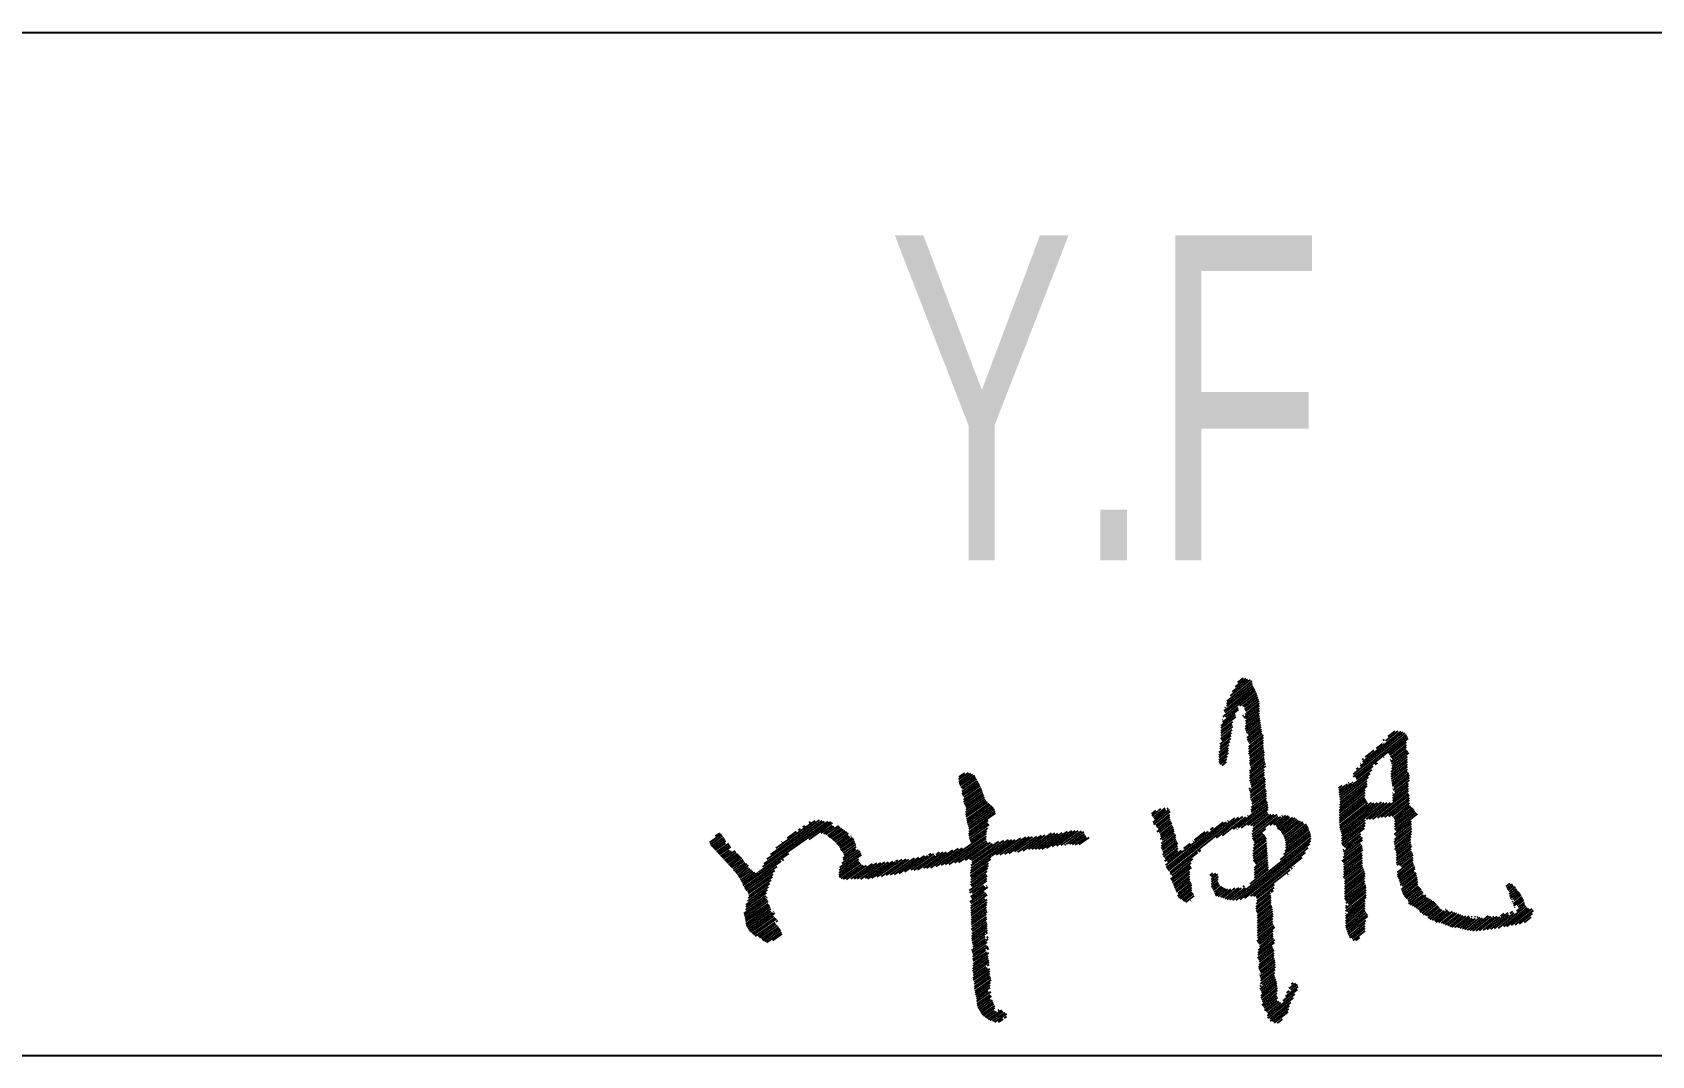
# Model space of a CAD drawing. Header units: millimetres. Extents: x -74 to 521, y -177 to 244.
# Drawn here: x 490.83 to 497.49, y 7.68 to 11.89 of the extents above; entities that cross this region are included whole.
import ezdxf

# ---------------------------------------------------------------- set-up
doc = ezdxf.new("R2010")
doc.units = ezdxf.units.MM
doc.styles.add('Arial Narrow', font='ARIALN.TTF', dxfattribs={"height": 0.2})

# ---------------------------------------------------------------- blocks, each defined once
blk = doc.blocks.new('Unknown-251777438-5458')
at = {"color": 7, "linetype": 'Continuous'}
for p, q in [((426.8342, 11.8863), (506.0165, 11.8863)), ((426.8342, 7.6805), (506.0165, 7.6805))]:
    blk.add_line(p, q, dxfattribs=at)
blk = doc.blocks.new('Unknown-251777438-5460')
at = {"color": 3, "linetype": 'Continuous'}
for p, q in [((495.7368, 9.0904), (495.8578, 9.1865)), ((495.7431, 9.1265), (495.8487, 9.2102)), ((495.7435, 9.1164), (495.85, 9.201)), ((495.7446, 9.1379), (495.8481, 9.2201)), ((495.7487, 9.1102), (495.8539, 9.1937)), ((495.7579, 9.1588), (495.8407, 9.2246)), ((495.7666, 9.1761), (495.8301, 9.2265)), ((495.7789, 9.1961), (495.8224, 9.2307)), ((495.7884, 9.214), (495.8113, 9.2322)), ((495.7285, 9.0735), (495.8617, 9.1792)), ((495.797, 9.1176), (495.8651, 9.1715)), ((495.8087, 9.1165), (495.8683, 9.1638)), ((495.8166, 9.1125), (495.871, 9.1556)), ((495.8176, 9.1029), (495.8737, 9.1474)), ((495.822, 9.0961), (495.8764, 9.1392)), ((495.8254, 9.0884), (495.8776, 9.1298)), ((495.7205, 9.0362), (495.7795, 9.083)), ((495.7205, 9.0258), (495.7803, 9.0733)), ((495.7251, 9.0605), (495.727, 9.062)), ((495.7267, 9.0514), (495.7363, 9.059)), ((495.733, 9.0978), (495.7484, 9.11)), ((495.736, 9.1104), (495.7381, 9.1121)), ((495.7372, 9.0597), (495.7911, 9.1026)), ((495.7396, 9.072), (495.79, 9.112)), ((495.8095, 9.0758), (495.8132, 9.0787)), ((495.8141, 9.0691), (495.8776, 9.1195)), ((495.8193, 9.0836), (495.8239, 9.0872)), ((495.8194, 9.032), (495.8782, 9.0786)), ((495.8206, 9.0226), (495.8795, 9.0693)), ((495.8211, 9.0436), (495.8776, 9.0885)), ((495.8212, 9.0645), (495.8776, 9.1092)), ((495.8218, 9.0545), (495.8776, 9.0988)), ((495.8223, 9.0137), (495.8808, 9.06)), ((495.7165, 8.9606), (495.761, 8.996)), ((495.718, 8.9825), (495.7651, 9.0199)), ((495.7205, 9.0155), (495.7675, 9.0528)), ((495.7205, 9.0052), (495.7657, 9.041)), ((495.7205, 8.9948), (495.7683, 9.0328)), ((495.7227, 8.976), (495.7624, 9.0074)), ((495.8249, 9.0054), (495.8821, 9.0508)), ((495.8265, 8.986), (495.8847, 9.0322)), ((495.8286, 8.9773), (495.886, 9.0229)), ((495.8319, 9.0006), (495.8834, 9.0415)), ((495.8322, 8.9699), (495.8873, 9.0136)), ((495.8333, 8.95), (495.8937, 8.998)), ((495.8333, 8.9397), (495.8937, 8.9876)), ((495.8364, 8.9629), (495.8886, 9.0043)), ((496.2639, 8.8268), (496.4814, 8.9994)), ((496.264, 8.8373), (496.4764, 9.0057)), ((496.2734, 8.824), (496.4857, 8.9925)), ((496.2929, 8.8705), (496.4679, 9.0094)), ((496.3027, 8.8886), (496.4597, 9.0132)), ((496.3975, 8.9741), (496.448, 9.0143)), ((496.4064, 8.9915), (496.4355, 9.0146)), ((495.7124, 8.9265), (495.7527, 8.9584)), ((495.7124, 8.9161), (495.7503, 8.9462)), ((495.7124, 8.9058), (495.7503, 8.9359)), ((495.7124, 8.8955), (495.75, 8.9252)), ((495.7165, 8.9503), (495.7591, 8.9841)), ((495.7165, 8.94), (495.756, 8.9713)), ((495.8333, 8.9294), (495.8937, 8.9773)), ((495.8333, 8.919), (495.8937, 8.967)), ((495.8372, 8.9118), (495.8937, 8.9567)), ((495.8373, 8.9016), (495.8937, 8.9463)), ((495.8373, 8.8912), (495.8952, 8.9372)), ((495.8373, 8.8809), (495.8984, 8.9294)), ((496.314, 8.9079), (496.3496, 8.9362)), ((496.3588, 8.9435), (496.3827, 8.9624)), ((496.3859, 8.9753), (496.3909, 8.9793)), ((496.386, 8.965), (496.3874, 8.9661)), ((496.4098, 8.9219), (496.4884, 8.9843)), ((496.4138, 8.9148), (496.4818, 8.9688)), ((496.4172, 8.9071), (496.4818, 8.9584)), ((496.4189, 8.8878), (496.4818, 8.9378)), ((496.422, 8.88), (496.4877, 8.9321)), ((496.4229, 8.8703), (496.4911, 8.9245)), ((496.4237, 8.902), (496.4818, 8.9481)), ((495.7124, 8.8851), (495.746, 8.9117)), ((495.7164, 8.8779), (495.7431, 8.8991)), ((495.7238, 8.8735), (495.7415, 8.8875)), ((495.8353, 8.8793), (495.8358, 8.8797)), ((495.8373, 8.8499), (495.8985, 8.8985)), ((495.8373, 8.8396), (495.8994, 8.8888)), ((495.8373, 8.8292), (495.9021, 8.8807)), ((495.8373, 8.8189), (495.8977, 8.8669)), ((495.8373, 8.8602), (495.8378, 8.8607)), ((495.8376, 8.8088), (495.8977, 8.8565)), ((495.8398, 8.8726), (495.8976, 8.9184)), ((495.8419, 8.8639), (495.8967, 8.9074)), ((495.8993, 8.8681), (495.904, 8.8718)), ((496.207, 8.7506), (496.3395, 8.8558)), ((496.2763, 8.8573), (496.2845, 8.8638)), ((496.2769, 8.8165), (496.3454, 8.8708)), ((496.2927, 8.8806), (496.2941, 8.8818)), ((496.3009, 8.8975), (496.3058, 8.9014)), ((496.3526, 8.8765), (496.3621, 8.884)), ((496.3889, 8.9054), (496.3905, 8.9066)), ((496.4155, 8.8955), (496.419, 8.8982)), ((496.4194, 8.8469), (496.4859, 8.8996)), ((496.4194, 8.8365), (496.4859, 8.8893)), ((496.4194, 8.8262), (496.4859, 8.879)), ((496.4199, 8.8163), (496.4859, 8.8686)), ((496.4211, 8.8069), (496.4859, 8.8583)), ((496.4217, 8.8591), (496.4859, 8.91)), ((494.6422, 8.8157), (494.6809, 8.8428)), ((494.6427, 8.8063), (494.6909, 8.84)), ((494.6431, 8.8261), (494.6656, 8.8418)), ((494.6449, 8.7981), (494.6993, 8.8362)), ((494.6476, 8.7902), (494.7067, 8.8316)), ((494.6508, 8.7827), (494.7106, 8.8246)), ((494.655, 8.7662), (494.7185, 8.8106)), ((494.6559, 8.7571), (494.7224, 8.8036)), ((494.6568, 8.7772), (494.7145, 8.8176)), ((494.6586, 8.7492), (494.7261, 8.7965)), ((494.664, 8.7432), (494.7295, 8.7891)), ((495.8377, 8.7676), (495.9021, 8.8186)), ((495.8405, 8.8008), (495.8977, 8.8462)), ((495.8413, 8.7601), (495.9018, 8.8081)), ((495.8413, 8.7498), (495.9018, 8.7977)), ((495.8413, 8.7395), (495.9018, 8.7874)), ((495.843, 8.7925), (495.8977, 8.8359)), ((495.8448, 8.7835), (495.8977, 8.8255)), ((496.2043, 8.7795), (496.218, 8.7904)), ((496.2049, 8.7696), (496.231, 8.7904)), ((496.2057, 8.76), (496.257, 8.8007)), ((496.2075, 8.6994), (496.3207, 8.7892)), ((496.2083, 8.7104), (496.3207, 8.7996)), ((496.2085, 8.7415), (496.3329, 8.8403)), ((496.2091, 8.7213), (496.3207, 8.8099)), ((496.2099, 8.7323), (496.3264, 8.8248)), ((496.2321, 8.7912), (496.239, 8.7967)), ((496.243, 8.7999), (496.2456, 8.8019)), ((496.2603, 8.8033), (496.2631, 8.8055)), ((496.4228, 8.7979), (496.4859, 8.848)), ((496.4245, 8.7889), (496.491, 8.8417)), ((496.4254, 8.7484), (496.4899, 8.7995)), ((496.4254, 8.738), (496.4899, 8.7892)), ((496.4281, 8.7712), (496.4939, 8.8234)), ((496.4312, 8.7839), (496.4939, 8.8337)), ((496.4335, 8.7651), (496.4939, 8.813)), ((494.6617, 8.7221), (494.7356, 8.7739)), ((494.6626, 8.7325), (494.7328, 8.7817)), ((494.6648, 8.7146), (494.7384, 8.7661)), ((494.6685, 8.7074), (494.7411, 8.7583)), ((494.6702, 8.6794), (494.7497, 8.7351)), ((494.6709, 8.6701), (494.7538, 8.7282)), ((494.6715, 8.6998), (494.7439, 8.7505)), ((494.6717, 8.6902), (494.7467, 8.7427)), ((494.6722, 8.6613), (494.7595, 8.7225)), ((495.7702, 8.6107), (495.9102, 8.7218)), ((495.8345, 8.7753), (495.8413, 8.7807)), ((495.843, 8.7304), (495.9018, 8.7771)), ((495.8439, 8.6898), (495.9058, 8.7389)), ((495.845, 8.701), (495.9058, 8.7493)), ((495.8451, 8.6805), (495.9058, 8.7286)), ((495.8472, 8.7234), (495.9058, 8.7699)), ((495.8477, 8.7135), (495.9058, 8.7596)), ((496.2062, 8.6674), (496.3114, 8.7509)), ((496.2063, 8.6571), (496.3107, 8.7399)), ((496.2064, 8.6779), (496.312, 8.7617)), ((496.2067, 8.6885), (496.3126, 8.7724)), ((496.2067, 8.6471), (496.3147, 8.7328)), ((496.2071, 8.6371), (496.3191, 8.7259)), ((496.3135, 8.6699), (496.3798, 8.7225)), ((496.3169, 8.7036), (496.3383, 8.7205)), ((496.3442, 8.6529), (496.4899, 8.7685)), ((496.3638, 8.6581), (496.4901, 8.7584)), ((496.3796, 8.6603), (496.4939, 8.751)), ((496.3922, 8.66), (496.4939, 8.7407)), ((496.4094, 8.6633), (496.4939, 8.7304)), ((496.4254, 8.7794), (496.4265, 8.7802)), ((496.4254, 8.7277), (496.4899, 8.7788)), ((496.4254, 8.7587), (496.4278, 8.7606)), ((494.6739, 8.6528), (494.766, 8.7172)), ((494.6756, 8.6442), (494.7721, 8.7118)), ((494.6776, 8.6359), (494.778, 8.7062)), ((494.6799, 8.6277), (494.7839, 8.7005)), ((494.6824, 8.6197), (494.788, 8.6937)), ((494.6834, 8.6009), (494.7927, 8.6775)), ((494.6843, 8.6113), (494.7909, 8.6859)), ((495.4344, 8.6748), (495.4513, 8.6882)), ((495.4364, 8.6661), (495.4605, 8.6852)), ((495.4411, 8.6388), (495.5076, 8.6916)), ((495.4416, 8.6599), (495.4892, 8.6976)), ((495.4436, 8.6304), (495.5106, 8.6836)), ((495.4457, 8.6528), (495.4929, 8.6903)), ((495.4523, 8.627), (495.5092, 8.6721)), ((495.4557, 8.6194), (495.5095, 8.6621)), ((495.462, 8.6863), (495.4723, 8.6946)), ((495.498, 8.6942), (495.5021, 8.6975)), ((495.5039, 8.4407), (495.7757, 8.6563)), ((495.5101, 8.4352), (495.7931, 8.6598)), ((495.7007, 8.5762), (495.8097, 8.6627)), ((495.7255, 8.5855), (495.8208, 8.6612)), ((495.7901, 8.6161), (495.9119, 8.7128)), ((495.8031, 8.6161), (495.9129, 8.7032)), ((495.8294, 8.668), (495.8305, 8.6689)), ((495.83, 8.6272), (495.9131, 8.6931)), ((495.8405, 8.6768), (495.841, 8.6772)), ((495.8424, 8.6266), (495.911, 8.6811)), ((495.8479, 8.5897), (495.9509, 8.6714)), ((495.8485, 8.5799), (495.9543, 8.6638)), ((495.8494, 8.6012), (495.9377, 8.6713)), ((495.8511, 8.6232), (495.9152, 8.674)), ((495.8515, 8.6132), (495.9253, 8.6717)), ((495.922, 8.6278), (495.9657, 8.6625)), ((495.9369, 8.6293), (495.9856, 8.668)), ((495.9455, 8.6258), (495.9968, 8.6665)), ((495.9499, 8.6189), (496.0025, 8.6607)), ((495.9531, 8.6112), (496.0144, 8.6598)), ((495.9615, 8.6075), (496.0246, 8.6576)), ((495.9693, 8.6654), (495.9722, 8.6676)), ((496.2074, 8.627), (496.3128, 8.7106)), ((496.2078, 8.617), (496.3062, 8.6951)), ((496.2104, 8.6087), (496.2997, 8.6796)), ((496.2136, 8.6009), (496.2931, 8.664)), ((496.2801, 8.633), (496.3124, 8.6586)), ((496.2866, 8.6485), (496.3135, 8.6699)), ((496.2931, 8.664), (496.3146, 8.6811)), ((496.2997, 8.6796), (496.3158, 8.6923)), ((496.3062, 8.6951), (496.3169, 8.7036)), ((496.3124, 8.6586), (496.3897, 8.72)), ((496.3128, 8.7106), (496.318, 8.7148)), ((496.3146, 8.6811), (496.3631, 8.7196)), ((496.3158, 8.6923), (496.3486, 8.7183)), ((496.318, 8.6528), (496.4027, 8.72)), ((496.318, 8.7148), (496.3234, 8.719)), ((496.3302, 8.6521), (496.4157, 8.72)), ((496.4235, 8.6642), (496.4939, 8.72)), ((496.4294, 8.6585), (496.4939, 8.7097)), ((496.4335, 8.6514), (496.4999, 8.7041)), ((496.4335, 8.6411), (496.5064, 8.699)), ((496.4335, 8.6308), (496.5121, 8.6931)), ((496.4335, 8.6204), (496.5166, 8.6864)), ((496.4335, 8.6101), (496.5207, 8.6793)), ((496.4398, 8.6047), (496.5267, 8.6738)), ((493.6181, 8.5565), (493.6665, 8.5904)), ((493.6407, 8.582), (493.6595, 8.5952)), ((493.8194, 8.4344), (494.1148, 8.6413)), ((493.8362, 8.4558), (494.104, 8.6434)), ((493.8411, 8.4691), (494.0898, 8.6432)), ((493.854, 8.4878), (494.0794, 8.6457)), ((493.8686, 8.5078), (494.0694, 8.6484)), ((493.8911, 8.5333), (494.0511, 8.6453)), ((493.9367, 8.5749), (493.9739, 8.6011)), ((493.982, 8.6067), (493.9902, 8.6124)), ((494, 8.6193), (494.0083, 8.6251)), ((494.0256, 8.569), (494.1224, 8.6368)), ((494.0264, 8.6378), (494.0317, 8.6415)), ((494.0762, 8.5947), (494.1219, 8.6267)), ((494.0869, 8.5924), (494.129, 8.622)), ((494.0954, 8.5887), (494.1478, 8.6254)), ((494.1024, 8.5838), (494.1542, 8.6201)), ((494.109, 8.5787), (494.1602, 8.6146)), ((494.1156, 8.5736), (494.1669, 8.6095)), ((494.1222, 8.5684), (494.1742, 8.6049)), ((494.1282, 8.563), (494.1817, 8.6004)), ((494.1342, 8.5574), (494.1873, 8.5945)), ((494.1366, 8.6273), (494.1379, 8.6282)), ((494.5709, 8.4637), (494.7555, 8.5929)), ((494.6831, 8.591), (494.7627, 8.6467)), ((494.684, 8.5819), (494.7612, 8.6359)), ((494.6856, 8.5732), (494.7663, 8.6298)), ((494.6875, 8.5649), (494.7602, 8.6158)), ((494.6905, 8.5572), (494.7563, 8.6033)), ((494.9289, 8.5293), (495.0226, 8.5949)), ((494.9427, 8.5292), (495.0356, 8.5942)), ((494.9565, 8.5291), (495.0486, 8.5936)), ((494.9705, 8.5291), (495.0666, 8.5964)), ((494.9845, 8.5292), (495.0877, 8.6015)), ((495.0039, 8.5331), (495.1056, 8.6043)), ((495.0273, 8.5397), (495.1193, 8.6042)), ((495.0449, 8.5423), (495.1328, 8.6038)), ((495.0625, 8.5449), (495.1456, 8.6031)), ((495.0841, 8.5502), (495.1557, 8.6004)), ((495.0975, 8.5499), (495.1577, 8.5921)), ((495.4571, 8.5998), (495.513, 8.6442)), ((495.4625, 8.6145), (495.5103, 8.6524)), ((495.4664, 8.5969), (495.5171, 8.6371)), ((495.4705, 8.5898), (495.5185, 8.6279)), ((495.4712, 8.5697), (495.5259, 8.6131)), ((495.4725, 8.5811), (495.5227, 8.6209)), ((495.4748, 8.5519), (495.5288, 8.5947)), ((495.4748, 8.5415), (495.5332, 8.5879)), ((495.4794, 8.5658), (495.5274, 8.604)), ((495.4949, 8.4542), (495.7294, 8.6403)), ((495.4988, 8.447), (495.7418, 8.6398)), ((495.5677, 8.5223), (495.668, 8.6019)), ((495.6105, 8.5666), (495.6536, 8.6008)), ((495.6761, 8.6083), (495.6886, 8.6182)), ((495.7469, 8.6438), (495.7502, 8.6465)), ((495.7838, 8.6111), (495.786, 8.6129)), ((495.8499, 8.5706), (495.9035, 8.6132)), ((495.8545, 8.5639), (495.8912, 8.593)), ((495.8565, 8.5552), (495.8978, 8.588)), ((495.9666, 8.6012), (496.0309, 8.6523)), ((495.9712, 8.5945), (496.038, 8.6475)), ((495.9754, 8.5875), (496.0462, 8.6437)), ((495.9775, 8.5065), (496.0876, 8.5939)), ((495.9789, 8.58), (496.056, 8.6412)), ((495.9819, 8.572), (496.06, 8.634)), ((495.983, 8.5212), (496.084, 8.6014)), ((495.9842, 8.5635), (496.071, 8.6324)), ((495.9855, 8.5335), (496.0811, 8.6094)), ((495.9857, 8.5544), (496.0752, 8.6254)), ((495.9862, 8.5445), (496.0784, 8.6176)), ((496.216, 8.5925), (496.2866, 8.6485)), ((496.216, 8.5821), (496.2801, 8.633)), ((496.216, 8.5718), (496.2735, 8.6175)), ((496.216, 8.5615), (496.267, 8.6019)), ((496.2474, 8.5554), (496.2939, 8.5923)), ((496.2539, 8.5709), (496.3079, 8.6137)), ((496.2604, 8.5864), (496.309, 8.625)), ((496.267, 8.6019), (496.3101, 8.6362)), ((496.2735, 8.6175), (496.3113, 8.6474)), ((496.3079, 8.6137), (496.3095, 8.615)), ((496.309, 8.625), (496.3122, 8.6275)), ((496.3101, 8.6362), (496.3138, 8.6391)), ((496.3113, 8.6474), (496.3136, 8.6493)), ((496.4319, 8.5572), (496.5035, 8.614)), ((496.4326, 8.5887), (496.502, 8.6438)), ((496.433, 8.5478), (496.5033, 8.6035)), ((496.4336, 8.5689), (496.503, 8.624)), ((496.4349, 8.5389), (496.5026, 8.5926)), ((496.4381, 8.5827), (496.5025, 8.6339)), ((493.6202, 8.5482), (493.6706, 8.5835)), ((493.6252, 8.542), (493.6752, 8.577)), ((493.6308, 8.5361), (493.6802, 8.5707)), ((493.6363, 8.5302), (493.6836, 8.5634)), ((493.6418, 8.5244), (493.6828, 8.5531)), ((493.6473, 8.5185), (493.6962, 8.5527)), ((493.6528, 8.5126), (493.7, 8.5456)), ((493.6583, 8.5067), (493.7038, 8.5386)), ((493.6638, 8.5008), (493.6991, 8.5255)), ((493.6693, 8.4949), (493.7066, 8.521)), ((493.6747, 8.489), (493.722, 8.5221)), ((493.6909, 8.5587), (493.6909, 8.5588)), ((493.9136, 8.5588), (493.9154, 8.5601)), ((494.1398, 8.5516), (494.1876, 8.585)), ((494.1454, 8.5457), (494.1934, 8.5793)), ((494.151, 8.5399), (494.2041, 8.5771)), ((494.1543, 8.5325), (494.2098, 8.5714)), ((494.1569, 8.5245), (494.213, 8.5638)), ((494.1625, 8.47), (494.2354, 8.5211)), ((494.1626, 8.5188), (494.2117, 8.5532)), ((494.1659, 8.4919), (494.2185, 8.5287)), ((494.1676, 8.4834), (494.2297, 8.5268)), ((494.1681, 8.5129), (494.2177, 8.5476)), ((494.1704, 8.5048), (494.2189, 8.5387)), ((494.1987, 8.5831), (494.1996, 8.5837)), ((494.2121, 8.5535), (494.2149, 8.5554)), ((494.5104, 8.4506), (494.6175, 8.5256)), ((494.5267, 8.4522), (494.6397, 8.5314)), ((494.5479, 8.4574), (494.6568, 8.5336)), ((494.5873, 8.4654), (494.7547, 8.5826)), ((494.602, 8.466), (494.7538, 8.5723)), ((494.6254, 8.4727), (494.7547, 8.5632)), ((494.6422, 8.4747), (494.7593, 8.5567)), ((494.6696, 8.4841), (494.7723, 8.556)), ((494.6865, 8.4862), (494.7797, 8.5515)), ((494.6918, 8.4509), (494.859, 8.568)), ((494.6926, 8.4613), (494.8451, 8.568)), ((494.6945, 8.482), (494.8061, 8.5602)), ((494.6961, 8.4734), (494.8264, 8.5647)), ((494.7775, 8.5012), (494.873, 8.5681)), ((494.7891, 8.558), (494.7897, 8.5585)), ((494.7971, 8.5052), (494.8964, 8.5747)), ((494.8119, 8.5058), (494.9164, 8.579)), ((494.8305, 8.5091), (494.9321, 8.5803)), ((494.8483, 8.5118), (494.945, 8.5795)), ((494.8723, 8.5189), (494.9621, 8.5818)), ((494.8838, 8.5172), (494.9818, 8.5858)), ((494.9055, 8.5226), (494.997, 8.5867)), ((495.0775, 8.5456), (495.0819, 8.5487)), ((495.109, 8.5482), (495.1621, 8.5854)), ((495.121, 8.5469), (495.1659, 8.5783)), ((495.136, 8.5477), (495.1779, 8.5769)), ((495.4748, 8.5312), (495.5338, 8.578)), ((495.4794, 8.5245), (495.5347, 8.5684)), ((495.4809, 8.5051), (495.5423, 8.5538)), ((495.4816, 8.5159), (495.5371, 8.56)), ((495.484, 8.4972), (495.541, 8.5425)), ((495.4887, 8.4803), (495.5421, 8.5226)), ((495.4892, 8.491), (495.5426, 8.5334)), ((495.4928, 8.4629), (495.5671, 8.5218)), ((495.4994, 8.4784), (495.5567, 8.5239)), ((495.567, 8.5321), (495.5933, 8.5529)), ((495.605, 8.5622), (495.6061, 8.5631)), ((495.6283, 8.5187), (495.6364, 8.5251)), ((495.7676, 8.3193), (496.0894, 8.5747)), ((495.7813, 8.3199), (496.0886, 8.5637)), ((495.7979, 8.3227), (496.085, 8.5505)), ((495.8169, 8.3274), (496.0776, 8.5343)), ((495.8518, 8.5101), (495.9075, 8.5543)), ((495.852, 8.4999), (495.9082, 8.5445)), ((495.8522, 8.5208), (495.9068, 8.5641)), ((495.8526, 8.4901), (495.9088, 8.5347)), ((495.8532, 8.4802), (495.9095, 8.5249)), ((495.8536, 8.5322), (495.9062, 8.5739)), ((495.855, 8.5436), (495.902, 8.581)), ((495.9644, 8.4858), (496.0889, 8.5846)), ((496.216, 8.5511), (496.2604, 8.5864)), ((496.2176, 8.4801), (496.2992, 8.5448)), ((496.2196, 8.5437), (496.2539, 8.5709)), ((496.2214, 8.5244), (496.2252, 8.5275)), ((496.2233, 8.495), (496.2942, 8.5512)), ((496.2233, 8.4743), (496.2999, 8.5351)), ((496.224, 8.4645), (496.2988, 8.5239)), ((496.2243, 8.5164), (496.2343, 8.5243)), ((496.2259, 8.5383), (496.2474, 8.5554)), ((496.2277, 8.5088), (496.3017, 8.5675)), ((496.232, 8.5328), (496.2408, 8.5399)), ((496.2343, 8.5243), (496.3013, 8.5775)), ((496.2408, 8.5399), (496.2944, 8.5824)), ((496.2988, 8.5239), (496.3018, 8.5263)), ((496.2999, 8.5351), (496.3015, 8.5364)), ((496.434, 8.5279), (496.5015, 8.5814)), ((496.4389, 8.5214), (496.5003, 8.5701)), ((496.4415, 8.5132), (496.4994, 8.5591)), ((496.4415, 8.5028), (496.5005, 8.5497)), ((496.4415, 8.4925), (496.5037, 8.5418)), ((496.4415, 8.4822), (496.5018, 8.53)), ((493.6802, 8.483), (493.726, 8.5151)), ((493.6856, 8.4771), (493.7324, 8.5099)), ((493.691, 8.4712), (493.7382, 8.5042)), ((493.6965, 8.4652), (493.7442, 8.4986)), ((493.7019, 8.4593), (493.7497, 8.4928)), ((493.7072, 8.4533), (493.7547, 8.4865)), ((493.7141, 8.4483), (493.7582, 8.4792)), ((493.7164, 8.4402), (493.7628, 8.4727)), ((493.7229, 8.435), (493.7704, 8.4683)), ((493.7277, 8.4287), (493.7769, 8.4631)), ((493.7543, 8.3791), (493.9431, 8.5113)), ((493.7603, 8.3735), (493.911, 8.4791)), ((493.7627, 8.3655), (493.8952, 8.4582)), ((493.9169, 8.4831), (493.922, 8.4868)), ((494.149, 8.4314), (494.2306, 8.4885)), ((494.1498, 8.4221), (494.2298, 8.4782)), ((494.1507, 8.4423), (494.2414, 8.5058)), ((494.1513, 8.4135), (494.2357, 8.4725)), ((494.153, 8.4536), (494.238, 8.5131)), ((494.1577, 8.4082), (494.2408, 8.4664)), ((494.1674, 8.4052), (494.2493, 8.4626)), ((494.1802, 8.4044), (494.2621, 8.4618)), ((494.1985, 8.4076), (494.2867, 8.4693)), ((494.2125, 8.4076), (494.304, 8.4716)), ((494.2255, 8.407), (494.3204, 8.4734)), ((494.2385, 8.4063), (494.3368, 8.4752)), ((494.2574, 8.4098), (494.352, 8.4761)), ((494.2681, 8.4075), (494.3699, 8.4788)), ((494.2845, 8.4093), (494.3808, 8.4767)), ((494.3063, 8.4148), (494.4087, 8.4865)), ((494.3234, 8.4171), (494.4246, 8.4879)), ((494.3447, 8.4222), (494.4365, 8.4865)), ((494.3606, 8.4236), (494.4588, 8.4923)), ((494.3766, 8.4251), (494.4767, 8.4952)), ((494.3828, 8.4782), (494.3902, 8.4833)), ((494.3963, 8.4291), (494.4998, 8.5016)), ((494.4198, 8.4359), (494.5145, 8.5022)), ((494.4455, 8.4441), (494.539, 8.5096)), ((494.4577, 8.4429), (494.544, 8.5033)), ((494.473, 8.4439), (494.5777, 8.5172)), ((494.4972, 8.4511), (494.5913, 8.5169)), ((494.5185, 8.5049), (494.5278, 8.5115)), ((494.5484, 8.5064), (494.5622, 8.5161)), ((494.6894, 8.42), (494.7629, 8.4715)), ((494.6902, 8.4303), (494.7726, 8.488)), ((494.691, 8.4406), (494.7685, 8.4949)), ((494.6928, 8.4127), (494.7629, 8.4617)), ((494.7691, 8.4953), (494.7764, 8.5004)), ((495.5127, 8.4063), (495.5969, 8.4731)), ((495.5163, 8.4298), (495.6242, 8.5155)), ((495.5174, 8.3997), (495.5942, 8.4607)), ((495.5188, 8.4215), (495.6037, 8.4889)), ((495.8414, 8.3365), (496.0669, 8.5155)), ((495.8539, 8.3362), (496.0532, 8.4943)), ((495.8575, 8.4526), (495.9115, 8.4955)), ((495.8575, 8.4423), (495.9121, 8.4856)), ((495.8575, 8.4319), (495.9128, 8.4758)), ((495.8575, 8.4216), (495.9134, 8.466)), ((495.8575, 8.4113), (495.9141, 8.4562)), ((495.8588, 8.4743), (495.9101, 8.5151)), ((495.8632, 8.4675), (495.9108, 8.5053)), ((496.0201, 8.4577), (496.0214, 8.4588)), ((496.223, 8.4121), (496.2931, 8.4677)), ((496.224, 8.4542), (496.2977, 8.5127)), ((496.224, 8.4439), (496.2965, 8.5014)), ((496.224, 8.4335), (496.2954, 8.4902)), ((496.224, 8.4232), (496.2943, 8.479)), ((496.2257, 8.5072), (496.2277, 8.5088)), ((496.2281, 8.4057), (496.292, 8.4565)), ((496.2909, 8.4453), (496.3031, 8.455)), ((496.292, 8.4565), (496.3006, 8.4633)), ((496.2931, 8.4677), (496.3006, 8.4736)), ((496.2943, 8.479), (496.3006, 8.4839)), ((496.2954, 8.4902), (496.3006, 8.4943)), ((496.2965, 8.5014), (496.3006, 8.5046)), ((496.2977, 8.5127), (496.2989, 8.5136)), ((496.4415, 8.4718), (496.5028, 8.5205)), ((496.4439, 8.4633), (496.5072, 8.5136)), ((496.4446, 8.4226), (496.51, 8.4745)), ((496.4449, 8.4331), (496.51, 8.4849)), ((496.4469, 8.4141), (496.5118, 8.4656)), ((496.4503, 8.4065), (496.5158, 8.4585)), ((496.4546, 8.4616), (496.51, 8.5055)), ((496.4616, 8.4568), (496.51, 8.4952)), ((493.7326, 8.4223), (493.7775, 8.4537)), ((493.7373, 8.4159), (493.7842, 8.4487)), ((493.7417, 8.4092), (493.7901, 8.4431)), ((493.7456, 8.4022), (493.7959, 8.4374)), ((493.7493, 8.395), (493.8044, 8.4336)), ((493.7531, 8.3879), (493.8182, 8.4335)), ((493.7676, 8.3591), (493.8852, 8.4415)), ((493.7741, 8.3539), (493.8782, 8.4268)), ((493.7773, 8.327), (493.8652, 8.3885)), ((493.7774, 8.3465), (493.8761, 8.4156)), ((493.7791, 8.3379), (493.8704, 8.4019)), ((494.6856, 8.3589), (494.7571, 8.409)), ((494.6869, 8.35), (494.7563, 8.3987)), ((494.6904, 8.3817), (494.7534, 8.4259)), ((494.6912, 8.3921), (494.7575, 8.4384)), ((494.692, 8.4024), (494.7609, 8.4506)), ((494.6948, 8.375), (494.7579, 8.4193)), ((495.5123, 8.4266), (495.516, 8.4296)), ((495.5205, 8.3919), (495.5981, 8.4534)), ((495.5237, 8.3841), (495.5916, 8.4379)), ((495.5269, 8.3763), (495.5916, 8.4276)), ((495.5302, 8.3686), (495.5916, 8.4173)), ((495.5336, 8.3609), (495.5916, 8.4069)), ((495.5369, 8.3532), (495.5929, 8.3977)), ((495.5426, 8.3474), (495.5967, 8.3903)), ((495.6746, 8.4212), (495.6861, 8.4302)), ((495.6802, 8.4153), (495.6978, 8.4292)), ((495.6802, 8.4049), (495.7065, 8.4258)), ((495.6802, 8.3946), (495.7087, 8.4172)), ((495.6802, 8.3843), (495.7075, 8.406)), ((495.6806, 8.3742), (495.7073, 8.3954)), ((495.8399, 8.387), (495.9148, 8.4464)), ((495.8638, 8.3337), (496.0034, 8.4444)), ((495.9931, 8.4259), (495.9955, 8.4278)), ((496.0083, 8.4483), (496.0137, 8.4526)), ((496.2281, 8.3954), (496.2909, 8.4453)), ((496.2281, 8.3851), (496.2897, 8.434)), ((496.2281, 8.3747), (496.2886, 8.4228)), ((496.2281, 8.3644), (496.2875, 8.4116)), ((496.2281, 8.3541), (496.2863, 8.4003)), ((496.2281, 8.3438), (496.2852, 8.3891)), ((496.283, 8.3667), (496.3112, 8.3891)), ((496.2841, 8.3779), (496.3102, 8.3986)), ((496.2852, 8.3891), (496.3111, 8.4096)), ((496.2863, 8.4003), (496.3127, 8.4212)), ((496.2875, 8.4116), (496.3116, 8.4307)), ((496.2886, 8.4228), (496.3093, 8.4392)), ((496.2897, 8.434), (496.3064, 8.4472)), ((496.4534, 8.3986), (496.5172, 8.4492)), ((496.4559, 8.3903), (496.5146, 8.4368)), ((496.4573, 8.381), (496.5215, 8.432)), ((496.4615, 8.3637), (496.5252, 8.4143)), ((496.4641, 8.3554), (496.5271, 8.4054)), ((496.4659, 8.3775), (496.5234, 8.4231)), ((496.467, 8.3474), (496.5289, 8.3966)), ((496.8923, 8.375), (496.9086, 8.3879)), ((493.7585, 8.265), (493.8485, 8.3281)), ((493.7603, 8.2566), (493.8533, 8.3217)), ((493.7662, 8.2802), (493.8484, 8.3378)), ((493.7671, 8.2905), (493.8512, 8.3494)), ((493.7679, 8.3009), (493.8545, 8.3615)), ((493.7748, 8.3154), (493.8591, 8.3745)), ((493.851, 8.3298), (493.8536, 8.3317)), ((494.6887, 8.3123), (494.7474, 8.3535)), ((494.6905, 8.3331), (494.7498, 8.3746)), ((494.6912, 8.2849), (494.7489, 8.3253)), ((494.6916, 8.2949), (494.7577, 8.3412)), ((494.6917, 8.2754), (494.7584, 8.3222)), ((494.6925, 8.3052), (494.7542, 8.3485)), ((494.6953, 8.3267), (494.7604, 8.3723)), ((494.698, 8.3481), (494.7442, 8.3804)), ((494.7547, 8.378), (494.7562, 8.3791)), ((495.5414, 8.3361), (495.5997, 8.3823)), ((495.5463, 8.3296), (495.5997, 8.372)), ((495.5535, 8.3251), (495.5997, 8.3617)), ((495.5607, 8.3204), (495.6008, 8.3523)), ((495.5666, 8.3148), (495.6068, 8.3467)), ((495.5746, 8.3108), (495.6086, 8.3377)), ((495.6848, 8.3672), (495.7101, 8.3873)), ((495.689, 8.3603), (495.7151, 8.3809)), ((495.6926, 8.3528), (495.7221, 8.3762)), ((495.6955, 8.3447), (495.7295, 8.3718)), ((495.6983, 8.3366), (495.7377, 8.3679)), ((495.7081, 8.334), (495.7472, 8.3651)), ((495.718, 8.3316), (495.7603, 8.3652)), ((495.7273, 8.3286), (495.7653, 8.3588)), ((495.7361, 8.3253), (495.7923, 8.3699)), ((495.7449, 8.322), (495.8037, 8.3686)), ((495.7559, 8.3204), (495.8195, 8.3708)), ((495.767, 8.3601), (495.7776, 8.3686)), ((495.8099, 8.3736), (495.8155, 8.378)), ((495.8641, 8.2926), (495.9244, 8.3404)), ((495.8641, 8.2822), (495.9259, 8.3313)), ((495.8649, 8.2726), (495.9259, 8.321)), ((495.8658, 8.3043), (495.923, 8.3496)), ((495.8672, 8.326), (495.9395, 8.3834)), ((495.8676, 8.316), (495.9378, 8.3717)), ((495.926, 8.352), (495.9348, 8.359)), ((496.2281, 8.3334), (496.2841, 8.3779)), ((496.2283, 8.3233), (496.283, 8.3667)), ((496.2321, 8.285), (496.2784, 8.3217)), ((496.2327, 8.3165), (496.2818, 8.3554)), ((496.2341, 8.3072), (496.2807, 8.3442)), ((496.2432, 8.3041), (496.2796, 8.333)), ((496.2762, 8.2993), (496.3167, 8.3314)), ((496.2773, 8.3105), (496.3167, 8.3418)), ((496.2784, 8.3217), (496.3167, 8.3521)), ((496.2796, 8.333), (496.3167, 8.3624)), ((496.2807, 8.3442), (496.3167, 8.3727)), ((496.2818, 8.3554), (496.3148, 8.3816)), ((496.3158, 8.3204), (496.3167, 8.3211)), ((496.4708, 8.3401), (496.5291, 8.3864)), ((496.4756, 8.3336), (496.5306, 8.3772)), ((496.481, 8.3275), (496.5364, 8.3714)), ((496.4873, 8.3222), (496.5422, 8.3657)), ((496.4907, 8.3146), (496.5453, 8.3579)), ((496.4913, 8.3047), (496.5506, 8.3517)), ((496.4979, 8.2996), (496.5514, 8.342)), ((496.5065, 8.2961), (496.5612, 8.3395)), ((496.5149, 8.2924), (496.564, 8.3314)), ((496.5222, 8.2879), (496.5727, 8.328)), ((496.5285, 8.2826), (496.5805, 8.3238)), ((496.8952, 8.3669), (496.9182, 8.3851)), ((496.9005, 8.3608), (496.9224, 8.3782)), ((496.9047, 8.3538), (496.9296, 8.3736)), ((496.9048, 8.3435), (496.9337, 8.3665)), ((496.9066, 8.3346), (496.9382, 8.3597)), ((496.9093, 8.3264), (496.9435, 8.3536)), ((496.9158, 8.3213), (496.9162, 8.3216)), ((496.9203, 8.3249), (496.949, 8.3476)), ((496.9212, 8.3049), (496.9577, 8.3338)), ((496.9226, 8.2957), (496.9617, 8.3267)), ((496.9249, 8.3182), (496.9534, 8.3408)), ((493.763, 8.2487), (493.8574, 8.3148)), ((493.7644, 8.24), (493.8572, 8.3049)), ((493.7658, 8.2312), (493.8633, 8.2995)), ((493.7672, 8.2225), (493.8664, 8.2919)), ((493.7686, 8.2137), (493.8691, 8.284)), ((493.7722, 8.2065), (493.8682, 8.2737)), ((493.7765, 8.1997), (493.8749, 8.2686)), ((493.7814, 8.1934), (493.8855, 8.2663)), ((493.8798, 8.2721), (493.8805, 8.2725)), ((494.6921, 8.266), (494.7576, 8.3118)), ((494.6926, 8.2566), (494.7567, 8.3015)), ((494.693, 8.2472), (494.7559, 8.2912)), ((494.6934, 8.2377), (494.7551, 8.2809)), ((494.6939, 8.2283), (494.7581, 8.2733)), ((494.6943, 8.2189), (494.7556, 8.2618)), ((495.5952, 8.3168), (495.5973, 8.3185)), ((495.8695, 8.2659), (495.9259, 8.3106)), ((495.8695, 8.2556), (495.9259, 8.3003)), ((495.8695, 8.2452), (495.9302, 8.2933)), ((495.8695, 8.2349), (495.9313, 8.2839)), ((495.8695, 8.2246), (495.9325, 8.2745)), ((495.8695, 8.2142), (495.9332, 8.2647)), ((495.8695, 8.2039), (495.9332, 8.2544)), ((496.2321, 8.2746), (496.2773, 8.3105)), ((496.2321, 8.2953), (496.2369, 8.2991)), ((496.2321, 8.254), (496.275, 8.288)), ((496.2321, 8.2436), (496.2739, 8.2768)), ((496.2321, 8.2643), (496.2343, 8.2661)), ((496.2321, 8.2333), (496.2728, 8.2656)), ((496.2321, 8.223), (496.2716, 8.2544)), ((496.2401, 8.2707), (496.2762, 8.2993)), ((496.2682, 8.2207), (496.321, 8.2625)), ((496.2694, 8.2319), (496.3159, 8.2688)), ((496.2705, 8.2431), (496.3126, 8.2766)), ((496.2716, 8.2544), (496.3126, 8.2869)), ((496.2728, 8.2656), (496.3126, 8.2972)), ((496.2739, 8.2768), (496.3126, 8.3076)), ((496.275, 8.288), (496.3126, 8.3179)), ((496.5347, 8.2772), (496.5871, 8.3187)), ((496.5388, 8.2701), (496.5938, 8.3137)), ((496.5468, 8.2661), (496.6001, 8.3084)), ((496.5519, 8.2598), (496.6059, 8.3027)), ((496.5611, 8.2568), (496.6112, 8.2965)), ((496.57, 8.2535), (496.6163, 8.2902)), ((496.5725, 8.2451), (496.6213, 8.2839)), ((496.5789, 8.2399), (496.629, 8.2796)), ((496.589, 8.2376), (496.6377, 8.2762)), ((496.5989, 8.2351), (496.6515, 8.2769)), ((496.6043, 8.229), (496.6585, 8.2721)), ((496.615, 8.2272), (496.6717, 8.2722)), ((496.6254, 8.2251), (496.6804, 8.2688)), ((496.6341, 8.2217), (496.6891, 8.2654)), ((496.6427, 8.2182), (496.6978, 8.2619)), ((496.6429, 8.2804), (496.645, 8.282)), ((496.6514, 8.2148), (496.7065, 8.2585)), ((496.6601, 8.2113), (496.7151, 8.255)), ((496.7436, 8.1949), (496.8193, 8.255)), ((496.8133, 8.1986), (496.8997, 8.2672)), ((496.8286, 8.2004), (496.9033, 8.2597)), ((496.844, 8.2023), (496.9244, 8.2661)), ((496.8595, 8.2042), (496.9741, 8.2952)), ((496.8697, 8.2537), (496.8828, 8.2641)), ((496.8818, 8.2117), (496.9787, 8.2886)), ((496.8939, 8.2109), (496.9861, 8.2841)), ((496.9088, 8.2641), (496.9196, 8.2726)), ((496.9141, 8.2166), (496.998, 8.2832)), ((496.9171, 8.312), (496.9207, 8.3148)), ((496.9276, 8.2893), (496.9286, 8.2901)), ((496.9283, 8.2175), (497.0038, 8.2774)), ((496.9351, 8.2746), (496.9686, 8.3012)), ((496.9372, 8.2969), (496.9649, 8.3189)), ((496.9421, 8.2905), (496.9667, 8.31)), ((496.9467, 8.2218), (497.0002, 8.2642)), ((493.7867, 8.1874), (493.8814, 8.2537)), ((493.7929, 8.182), (493.8859, 8.2471)), ((493.7994, 8.1767), (493.8926, 8.2421)), ((493.806, 8.1716), (493.8859, 8.2276)), ((493.8183, 8.1705), (493.8892, 8.2202)), ((493.823, 8.1641), (493.8965, 8.2155)), ((493.8318, 8.1605), (493.9009, 8.2089)), ((493.8355, 8.1533), (493.906, 8.2027)), ((493.844, 8.1496), (493.91, 8.1957)), ((493.8901, 8.2306), (493.8968, 8.2352)), ((494.6932, 8.1986), (494.757, 8.2432)), ((494.6948, 8.2094), (494.7549, 8.2516)), ((494.6948, 8.1704), (494.758, 8.2147)), ((494.695, 8.1609), (494.7584, 8.2053)), ((494.6957, 8.1516), (494.7588, 8.1958)), ((494.6958, 8.1809), (494.7575, 8.2241)), ((494.6974, 8.1918), (494.7553, 8.2323)), ((495.8685, 8.1514), (495.9407, 8.2087)), ((495.8695, 8.1936), (495.9325, 8.2436)), ((495.8695, 8.1832), (495.9321, 8.2328)), ((495.8695, 8.1729), (495.933, 8.2233)), ((495.8709, 8.1637), (495.9359, 8.2152)), ((495.8719, 8.1438), (495.934, 8.1931)), ((496.2321, 8.2126), (496.2705, 8.2431)), ((496.2343, 8.204), (496.2694, 8.2319)), ((496.2367, 8.1957), (496.2682, 8.2207)), ((496.2395, 8.1875), (496.2671, 8.2094)), ((496.2425, 8.1795), (496.266, 8.1982)), ((496.2621, 8.1538), (496.3126, 8.1939)), ((496.2626, 8.1645), (496.3126, 8.2042)), ((496.2637, 8.1757), (496.3126, 8.2146)), ((496.2648, 8.187), (496.3126, 8.2249)), ((496.266, 8.1982), (496.3141, 8.2364)), ((496.2671, 8.2094), (496.3233, 8.254)), ((496.6689, 8.208), (496.726, 8.2533)), ((496.6813, 8.2075), (496.739, 8.2533)), ((496.693, 8.2065), (496.7437, 8.2467)), ((496.7028, 8.2039), (496.753, 8.2437)), ((496.7126, 8.2013), (496.766, 8.2437)), ((496.7223, 8.1987), (496.7853, 8.2487)), ((496.7326, 8.1966), (496.7943, 8.2455)), ((496.7489, 8.2508), (496.752, 8.2533)), ((496.7553, 8.1939), (496.8282, 8.2518)), ((496.7624, 8.2512), (496.765, 8.2533)), ((496.7685, 8.194), (496.8351, 8.2469)), ((496.7718, 8.2483), (496.7759, 8.2516)), ((496.7827, 8.195), (496.8544, 8.2519)), ((496.798, 8.1968), (496.8661, 8.2508)), ((496.8362, 8.2477), (496.8423, 8.2526)), ((496.9676, 8.2281), (496.9939, 8.2489)), ((493.8524, 8.1457), (493.9124, 8.1877)), ((493.877, 8.1532), (493.9159, 8.1804)), ((494.6947, 8.1119), (494.7531, 8.1528)), ((494.6977, 8.1433), (494.7513, 8.1808)), ((494.6979, 8.1044), (494.7583, 8.1468)), ((494.6994, 8.086), (494.7617, 8.1296)), ((494.7002, 8.0963), (494.7549, 8.1346)), ((494.7009, 8.126), (494.7506, 8.1609)), ((494.701, 8.1358), (494.7505, 8.1705)), ((494.7534, 8.1822), (494.7592, 8.1864)), ((494.7539, 8.1534), (494.7617, 8.1588)), ((494.7566, 8.165), (494.7621, 8.1689)), ((494.7584, 8.1176), (494.7651, 8.1222)), ((495.8712, 8.0812), (495.9311, 8.1288)), ((495.872, 8.1025), (495.9407, 8.157)), ((495.8727, 8.0927), (495.9387, 8.1452)), ((495.8733, 8.1139), (495.935, 8.1628)), ((495.8781, 8.1384), (495.934, 8.1827)), ((495.8784, 8.1283), (495.934, 8.1724)), ((496.2462, 8.1722), (496.2648, 8.187)), ((496.2496, 8.1645), (496.2637, 8.1757)), ((496.2586, 8.1613), (496.2626, 8.1645)), ((496.2742, 8.1531), (496.2901, 8.1657)), ((494.6986, 8.0757), (494.7529, 8.1137)), ((494.6988, 8.0271), (494.7648, 8.0733)), ((494.6996, 8.0374), (494.7621, 8.0812)), ((494.7004, 8.0477), (494.7624, 8.0911)), ((494.7013, 8.0581), (494.7651, 8.1028)), ((494.7021, 8.0684), (494.756, 8.1061)), ((494.7023, 8.0198), (494.7661, 8.0645)), ((494.7595, 8.0501), (494.766, 8.0547)), ((495.8751, 8.074), (495.9342, 8.1209)), ((495.8755, 8.0433), (495.938, 8.0929)), ((495.8756, 8.0537), (495.938, 8.1033)), ((495.8769, 8.0341), (495.938, 8.0826)), ((495.8774, 8.0655), (495.938, 8.1136)), ((495.8799, 8.0261), (495.9406, 8.0743)), ((495.8806, 8.006), (495.9434, 8.0559)), ((495.8847, 8.0196), (495.9427, 8.0656)), ((494.7007, 7.9992), (494.7599, 8.0406)), ((494.7015, 8.0095), (494.7533, 8.0458)), ((494.7016, 7.9901), (494.769, 8.0373)), ((494.7053, 7.983), (494.7692, 8.0277)), ((494.7056, 7.9637), (494.7696, 8.0085)), ((494.7065, 7.9741), (494.7687, 8.0176)), ((494.7065, 7.9545), (494.7728, 8.001)), ((494.7081, 7.9459), (494.7745, 7.9924)), ((495.8799, 8.0158), (495.8804, 8.0162)), ((495.8803, 7.9541), (495.9424, 8.0034)), ((495.8817, 7.9759), (495.9404, 8.0225)), ((495.8826, 7.9973), (495.9434, 8.0456)), ((495.883, 7.9873), (495.9422, 8.0342)), ((495.8843, 7.947), (495.9453, 7.9954)), ((495.8897, 7.9719), (495.9389, 8.011)), ((494.7101, 7.9376), (494.772, 7.981)), ((494.7121, 7.9292), (494.7698, 7.9697)), ((494.714, 7.9208), (494.7702, 7.9602)), ((494.7159, 7.9124), (494.7628, 7.9453)), ((494.7162, 7.9029), (494.7707, 7.9411)), ((494.7169, 7.8936), (494.7698, 7.9307)), ((494.7189, 7.8853), (494.7755, 7.9249)), ((494.771, 7.9412), (494.7731, 7.9427)), ((495.8807, 7.9648), (495.8858, 7.9688)), ((495.884, 7.9261), (495.9494, 7.978)), ((495.8851, 7.9166), (495.9507, 7.9687)), ((495.8874, 7.9391), (495.9474, 7.9867)), ((495.8882, 7.9087), (495.9514, 7.9589)), ((495.8888, 7.8885), (495.9503, 7.9373)), ((495.8908, 7.9005), (495.9519, 7.9489)), ((495.8944, 7.8826), (495.9493, 7.9262)), ((495.9661, 7.8879), (496.0234, 7.9334)), ((495.9749, 7.9052), (496.0345, 7.9525)), ((495.9855, 7.924), (496.0361, 7.9641)), ((495.9906, 7.9383), (496.0008, 7.9464)), ((495.9998, 7.956), (496.0266, 7.9773)), ((496.0065, 7.951), (496.0337, 7.9725)), ((496.0093, 7.9739), (496.0172, 7.9801)), ((494.7215, 7.8774), (494.7722, 7.9128)), ((494.7249, 7.87), (494.7796, 7.9083)), ((494.729, 7.8632), (494.7827, 7.9007)), ((494.7332, 7.8563), (494.7858, 7.8932)), ((494.7381, 7.85), (494.789, 7.8857)), ((494.7436, 7.8441), (494.7896, 7.8763)), ((494.7501, 7.8389), (494.7884, 7.8657)), ((494.7566, 7.8338), (494.7971, 7.8621)), ((494.7634, 7.8287), (494.8186, 7.8674)), ((494.771, 7.8244), (494.8244, 7.8617)), ((494.8032, 7.8664), (494.8068, 7.8689)), ((494.8103, 7.8421), (494.8315, 7.8569)), ((495.8978, 7.8751), (495.9529, 7.9187)), ((495.8994, 7.866), (495.9509, 7.9068)), ((495.9064, 7.8612), (495.9583, 7.9024)), ((495.9101, 7.8435), (495.9661, 7.8879)), ((495.9113, 7.8548), (495.9656, 7.8979)), ((495.9123, 7.8349), (495.9596, 7.8724)), ((495.9209, 7.8314), (495.9531, 7.8569)), ((495.9394, 7.8151), (495.9958, 7.8598)), ((495.94, 7.8259), (495.9983, 7.8722)), ((495.9465, 7.8414), (496.001, 7.8846)), ((495.9531, 7.8569), (496.006, 7.8989)), ((495.9596, 7.8724), (496.017, 7.9179)), ((494.7811, 7.8217), (494.8103, 7.8421)), ((494.7899, 7.8181), (494.8384, 7.8521)), ((494.8048, 7.8188), (494.8239, 7.8321)), ((494.8286, 7.8355), (494.8376, 7.8417)), ((495.9229, 7.8226), (495.9465, 7.8414)), ((495.9327, 7.8201), (495.94, 7.8259)), ((495.9513, 7.8141), (495.9722, 7.8308))]:
    blk.add_line(p, q, dxfattribs=at)
at = {"color": 6, "style": 'Arial Narrow', "width": 0.75}
blk.add_text('Y.F', height=1.3362, dxfattribs=at).set_placement((494.3528, 9.7166))

msp = doc.modelspace()

# ---------------------------------------------------------------- block references
for name in ['Unknown-251777438-5458', 'Unknown-251777438-5460']:
    msp.add_blockref(name, (0, 0))

doc.saveas('drawing.dxf')
